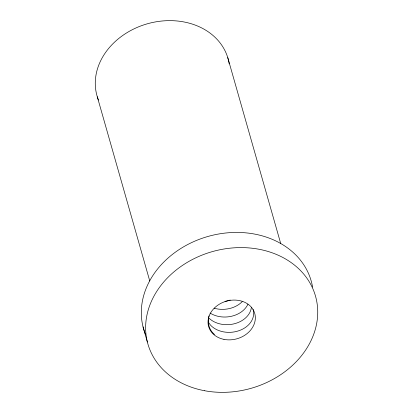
<?xml version="1.0" encoding="UTF-8"?>
<svg xmlns="http://www.w3.org/2000/svg" width="413" height="413" viewBox="0 0 413 413"><rect width="100%" height="100%" fill="white"/><g stroke="black" fill="none" stroke-linecap="round" stroke-linejoin="round"><path stroke-width="0.62" d="M227.754 57.613L280.752 243.665M97.292 96.781L149.759 280.974M143.058 326.879L147.379 342.057M145.639 334.757A87.153 71.041 -15.9 0 1 207.832 236.494A87.153 71.041 -15.9 0 1 312.579 287.092M98.449 100.075A68.114 55.518 -15.9 0 1 147.89 23.639A68.114 55.518 -15.9 0 1 229.2 63.839M247.924 304.221A23.701 18.146 -4.5 0 1 210.078 313.059M253.086 309.425A23.701 18.146 -4.5 0 1 240.825 329.982A23.701 18.146 -4.5 0 1 212.339 326.859A23.701 20.082 -29.7 0 1 208.322 322.016M251.383 307.401A23.701 18.146 -4.5 0 1 235.229 323.529A23.701 18.146 -4.5 0 1 210.155 319.197A23.701 20.082 -29.7 0 1 208.328 317.421M242.194 301.66A23.701 18.146 -4.5 0 1 214.141 308.196M214.517 334.52A23.701 20.082 -29.7 0 1 208.704 317.189M208.797 316.75A23.701 20.082 -29.7 0 1 209.014 315.873M230.273 300.024A23.701 18.146 -4.5 0 1 229.349 300.328M228.879 300.473A23.701 18.146 -4.5 0 1 225.039 301.33M204.481 390.708A87.153 71.041 -15.9 0 0 315.981 297.892A87.153 71.041 -15.9 0 0 174.58 271.32A87.153 71.041 -15.9 0 0 204.481 390.708M223.985 339.383A23.969 19.535 -15.9 0 0 254.909 314.081A23.969 19.535 -15.9 0 0 216.149 306.456A23.969 19.535 -15.9 0 0 223.985 339.383"/></g></svg>
